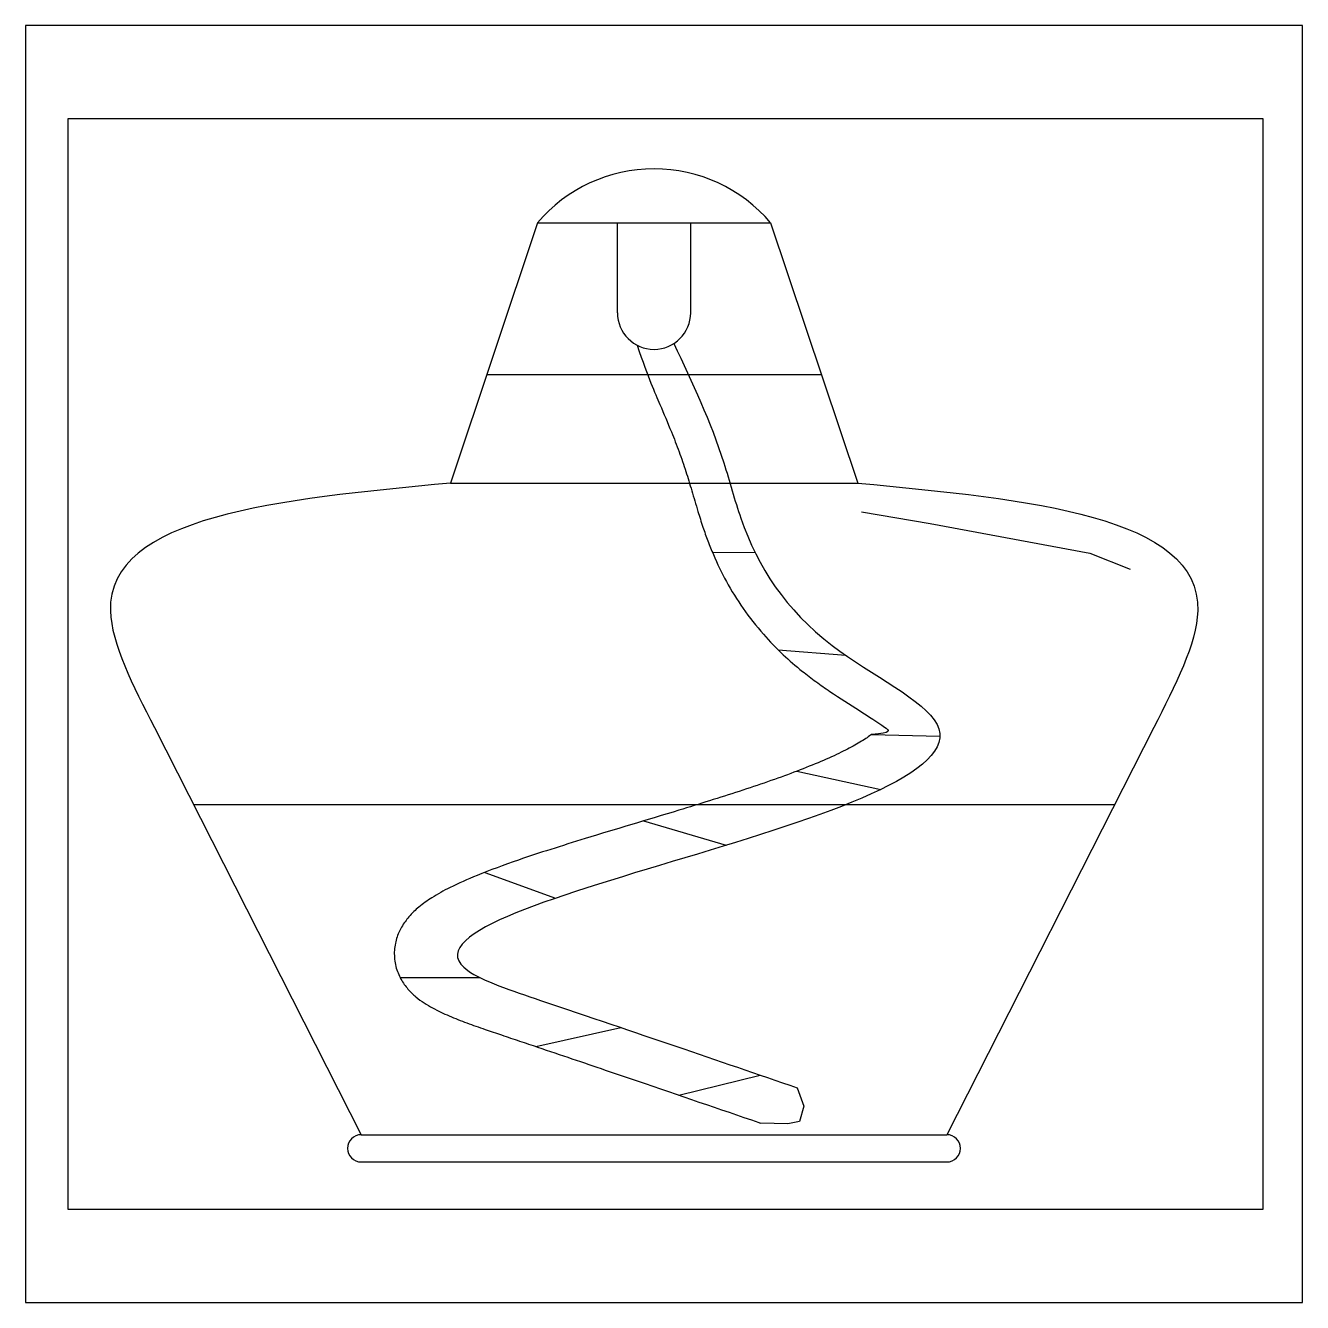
# Model space of a CAD drawing. Header units: millimetres. Extents: x 0 to 1000, y 0 to 1000.
import ezdxf

# ---------------------------------------------------------------- set-up
doc = ezdxf.new("R2010")
doc.units = ezdxf.units.MM
doc.layers.get('0').update_dxf_attribs({"color": 2})
doc.layers.add('1', color=1, linetype='Continuous')
doc.layers.add('3', color=7, linetype='Continuous')

msp = doc.modelspace()

# ---------------------------------------------------------------- linework, layer by layer
at = {"color": 2}
msp.add_lwpolyline([(0, 0), (1000, 0), (1000, 1000), (0, 1000)], close=True, dxfattribs=at)
at = {"layer": '1', "color": 1}
for p, q in [((969.1, 927), (33, 927)), ((33, 927), (33, 73)), ((969.1, 73), (969.1, 927)), ((33, 73), (969.1, 73))]:
    msp.add_line(p, q, dxfattribs=at)
at = {"layer": '3'}
for p, q in [((400.9, 845.5), (332.8, 641.7)), ((400.9, 845.5), (583.5, 845.5)), ((463.6, 775.1), (463.6, 845.5)), ((520.9, 775.1), (520.9, 845.5)), ((583.5, 845.5), (651.7, 641.7)), ((361.2, 726.7), (623.2, 726.7)), ((332.8, 641.7), (651.7, 641.7)), ((538, 587.4), (571.2, 587.5)), ((589.3, 511.1), (642.3, 506.8)), ((101, 450.2), (262.9, 131.4)), ((883.5, 450.2), (721.5, 131.4)), ((662.6, 444.9), (716, 443.4)), ((603.9, 416), (669.9, 401.8)), ((131.6, 389.9), (852.8, 389.9)), ((483.9, 377.1), (548.8, 358.1)), ((359.6, 336.8), (415, 316.6)), ((293.3, 254.6), (355.4, 254.6)), ((399.5, 200.5), (466.3, 215.3)), ((511.5, 162.4), (575.3, 178.1)), ((262.9, 131.4), (721.5, 131.4)), ((262.9, 110.1), (721.5, 110.1))]:
    msp.add_line(p, q, dxfattribs=at)
for points in [[(654.7, 619.2), (708.4, 609.9), (833.6, 586.7), (865.1, 574.2)], [(604.4, 168.1), (609.6, 153.7), (606.2, 141.7), (597.1, 139.9), (575.5, 140.5)]]:
    msp.add_lwpolyline(points, dxfattribs=at)
for centre, radius, start, end in [((492.2, 768.2), 119.6, 40.2418, 139.7582), ((492.2, 775.1), 28.7, 180, 0), ((262.9, 120.7), 10.7, 90, 270), ((721.5, 120.7), 10.7, 270, 90)]:
    msp.add_arc(centre, radius, start, end, dxfattribs=at)
for points, knots in [([(507.7, 751), (522.1, 720.4), (543, 676.1), (565.5, 588.3), (613, 514.5), (872.1, 392.3), (199.3, 304.9), (462, 216.9), (542.2, 189.4), (604.4, 168.1)], [0, 0, 0, 0, 75.05631, 108.77089, 199.62739, 275.72262, 583.23369, 628.79381, 786.33594, 786.33594, 786.33594, 786.33594]), ([(478.9, 749.7), (488.1, 722.8), (492.6, 713), (499.9, 696), (502.9, 688.9), (507.9, 676.6), (509.9, 671.4), (513.7, 661.1), (515.5, 655.9), (517.9, 648.3), (518.7, 645.9), (520.2, 640.8), (521, 638.3), (523.3, 630.4), (524.9, 625), (527.8, 615.5), (529.1, 611.4), (531.7, 603.6), (533, 600), (535.7, 592.8), (537.2, 589.2), (541.7, 578.6), (545.1, 571.6), (556.8, 550.2), (566.4, 536.3), (582.7, 517.8), (587.9, 512.4), (598.1, 502.8), (603.1, 498.4), (611.8, 491.5), (615.4, 488.8), (622.6, 483.6), (626.2, 481), (637.8, 473.3), (645.7, 468.3), (660.4, 458.9), (667.1, 454.5), (676.2, 448.1), (679.3, 445.8), (662.6, 444.9)], [0, 0, 0, 0, 5.41016, 5.41016, 9.3656, 9.3656, 12.2662, 12.2662, 15.14364, 15.14364, 16.50848, 16.50848, 17.87333, 17.87333, 20.60301, 20.60301, 22.58194, 22.58194, 24.30262, 24.30262, 26.02329, 26.02329, 29.46464, 29.46464, 36.74542, 36.74542, 39.81415, 39.81415, 42.44357, 42.44357, 44.17818, 44.17818, 45.91279, 45.91279, 49.72592, 49.72592, 53.53904, 53.53904, 55.95703, 55.95703, 55.95703, 55.95703]), ([(332.8, 641.7), (198.5, 628.9), (18.1, 611.7), (84.1, 483.1), (101, 450.2)], [0, 0, 0, 0, 210.8515, 283.19184, 283.19184, 283.19184, 283.19184]), ([(651.7, 641.7), (786, 628.9), (966.4, 611.7), (900.3, 483.1), (883.5, 450.2)], [0, 0, 0, 0, 210.8515, 283.19184, 283.19184, 283.19184, 283.19184]), ([(662.6, 444.9), (661.5, 444.1), (660.3, 443.2), (656.4, 440.5), (653.2, 438.5), (645.8, 434.3), (641.6, 432.2), (627, 425.2), (615, 420.2), (588.6, 410.2), (574.1, 405.2), (543.7, 395.3), (527.8, 390.4), (487.1, 378), (462.1, 370.6), (419.9, 357.6), (402.3, 352.1), (374.5, 342.5), (363.6, 338.5), (346, 331.3), (339, 328.2), (327.4, 322.4), (322.7, 319.8), (314.7, 314.7), (311.3, 312.3), (305.3, 307.4), (302.7, 304.9), (298.2, 299.6), (296.2, 297), (292.9, 291.3), (291.6, 288.3), (289.6, 281.8), (288.9, 278.2), (288.7, 270.7), (289.1, 266.8), (290.9, 259.6), (292.3, 256.3), (295.6, 250.3), (297.5, 247.7), (301.5, 243.1), (303.6, 241.1), (307.8, 237.6), (310, 236), (314.4, 233.1), (316.6, 231.9), (323, 228.4), (327.3, 226.3), (336.3, 222.5), (340.9, 220.7), (350.3, 217.2), (355.1, 215.5), (364.2, 212.4), (368.5, 210.9), (377.5, 207.9), (382.2, 206.3), (391.6, 203.1), (396.3, 201.6), (410.1, 196.9), (419.1, 193.9), (445.6, 184.9), (462.5, 179.1), (512, 162.2), (543.2, 151.6), (574.7, 140.8), (575.1, 140.6), (575.5, 140.5)], [70.2744, 70.2744, 70.2744, 70.2744, 71.45817, 71.45817, 73.82573, 73.82573, 76.19328, 76.19328, 81.41203, 81.41203, 86.63079, 86.63079, 91.84955, 91.84955, 99.81849, 99.81849, 105.94593, 105.94593, 110.3313, 110.3313, 113.63621, 113.63621, 116.17408, 116.17408, 118.19183, 118.19183, 119.83665, 119.83665, 121.17091, 121.17091, 122.28637, 122.28637, 123.40184, 123.40184, 124.5173, 124.5173, 125.63276, 125.63276, 126.74823, 126.74823, 127.86369, 127.86369, 128.97916, 128.97916, 130.09462, 130.09462, 132.22457, 132.22457, 134.35453, 134.35453, 136.48448, 136.48448, 138.37936, 138.37936, 140.56989, 140.56989, 142.76042, 142.76042, 147.14149, 147.14149, 155.90363, 155.90363, 173.4279, 173.4279, 173.65272, 173.65272, 173.65272, 173.65272])]:
    msp.add_open_spline(points, degree=3, knots=knots, dxfattribs=at)

doc.saveas('drawing.dxf')
